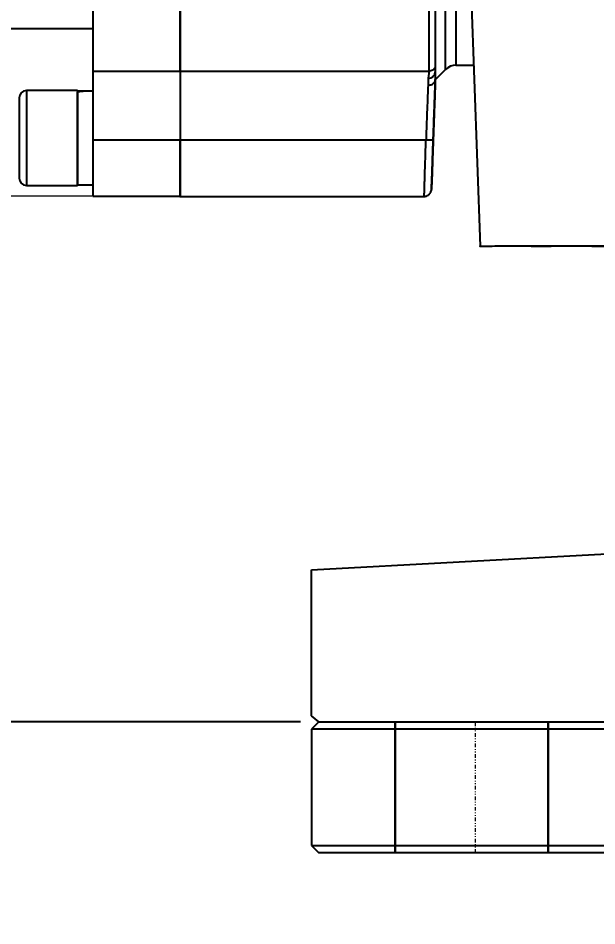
# Model space of a CAD drawing. Header units: millimetres. Extents: x 1890 to 4327, y 775 to 2498.
# Drawn here: x 3517.3 to 3596.7, y 2013.9 to 2138.4 of the extents above; entities that cross this region are included whole.
import ezdxf

# ---------------------------------------------------------------- set-up
doc = ezdxf.new("R2010")
doc.units = ezdxf.units.MM
doc.linetypes.add('DIVIDE', pattern=[1.25, 0.5, -0.25, 0, -0.25, 0, -0.25])
doc.layers.add('5剖面线层', color=2, linetype='Continuous')
doc.layers.add('AM_5', color=3, linetype='Continuous', lineweight=25)
doc.styles.add('SLDTEXTSTYLE1', font='txt.shx', dxfattribs={"width": 0.7, "bigfont": 'gbcbig.shx'})
doc.styles.get("Standard").update_dxf_attribs({"font": 'arial.ttf'})
doc.styles.add('TH_GBDIM', font='simplex.shx', dxfattribs={"width": 0.707, "bigfont": 'hzfs.shx'})
doc.dimstyles.new('ISO-25$0', dxfattribs={"dimtxt": 2.5, "dimasz": 2.5, "dimexe": 1.25, "dimexo": 0.625, "dimtad": 1, "dimtxsty": 'Standard', "dimcen": 2.5, "dimdle": 5, "dimadec": 0, "dimazin": 0, "dimtfac": 1, "dimtmove": 0, "dimatfit": 3, "dimfxl": 0, "dimarcsym": 0})
doc.dimstyles.new('SLDDIMSTYLE12$0', dxfattribs={"dimtxt": 12, "dimasz": 10, "dimexe": 0, "dimexo": 0.0625, "dimgap": 0.875, "dimtad": 1, "dimdec": 1, "dimlfac": 1.8, "dimrnd": 1e-09, "dimzin": 12, "dimdsep": 46, "dimtxsty": 'SLDTEXTSTYLE1', "dimcen": 0.09, "dimdle": 8.16, "dimclrd": 3, "dimclre": 3, "dimadec": 0, "dimazin": 3, "dimtfac": 1, "dimtdec": 1, "dimtofl": 0, "dimtmove": 0, "dimatfit": 3, "dimfxl": 0, "dimfrac": 2, "dimtolj": 1, "dimlwd": 5, "dimlwe": 5, "dimarcsym": 0})

# ---------------------------------------------------------------- blocks, each defined once
blk = doc.blocks.new('*D57')
at = {"color": 1, "linetype": 'Continuous', "transparency": 16777216}
for p, q in [((3556.01, 2041.88), (3482.53, 2041.88)), ((3492.53, 1610.38), (3492.53, 2029.38)), ((3660, 1597.88), (3482.53, 1597.88))]:
    blk.add_line(p, q, dxfattribs=at)
at = {"color": 1, "linetype": 'ByBlock', "transparency": 16777216}
for points in [[(3490.45, 2029.38), (3494.62, 2029.38), (3492.53, 2041.88)], [(3490.45, 1610.38), (3494.62, 1610.38), (3492.53, 1597.88)]]:
    blk.add_solid(points, dxfattribs=at)
at = {"layer": 'Defpoints', "color": 0, "linetype": 'ByBlock', "transparency": 16777216}
for p in [(3492.53, 2041.88), (3558.51, 2041.88), (3662.5, 1597.88)]:
    blk.add_point(p, dxfattribs=at)
at = {"color": 1, "linetype": 'ByBlock', "lineweight": 5, "transparency": 16777216, "insert": (3480.03, 1819.64), "char_height": 15, "attachment_point": 5, "rotation": 90, "style": 'TH_GBDIM'}
blk.add_mtext('444', dxfattribs=at)
blk = doc.blocks.new('*D58')
at = {"layer": 'AM_5', "color": 3, "lineweight": 5, "transparency": 16777216}
blk.add_line((3527.45, 2299.96), (3358.24, 2299.96), dxfattribs=at)
at = {"layer": 'AM_5', "color": 3, "linetype": 'Continuous', "lineweight": 5, "transparency": 16777216}
for p, q in [((3358.24, 2289.96), (3358.24, 2123.96)), ((3527.45, 2113.96), (3358.24, 2113.96))]:
    blk.add_line(p, q, dxfattribs=at)
at = {"layer": 'AM_5', "color": 3, "transparency": 16777216}
for points in [[(3356.57, 2289.96), (3359.91, 2289.96), (3358.24, 2299.96)], [(3356.57, 2123.96), (3359.91, 2123.96), (3358.24, 2113.96)]]:
    blk.add_solid(points, dxfattribs=at)
at = {"layer": 'Defpoints', "color": 0, "transparency": 16777216}
for p in [(3527.51, 2299.96), (3358.24, 2113.96), (3527.51, 2113.96)]:
    blk.add_point(p, dxfattribs=at)
at = {"layer": 'AM_5', "color": 0, "transparency": 16777216, "insert": (3351.36, 2206.96), "char_height": 12, "attachment_point": 5, "rotation": 90, "style": 'SLDTEXTSTYLE1'}
blk.add_mtext('\\A1;186', dxfattribs=at)

msp = doc.modelspace()

# ---------------------------------------------------------------- linework, layer by layer
at = {"color": 7, "linetype": 'Continuous', "lineweight": 25}
for p, q in [((3577.955, 2184.168), (3580.645, 2107.119)), ((3386.513, 2136.957), (3527.513, 2136.956)), ((3577.342, 2131.936), (3579.778, 2131.936)), ((3527.513, 2131.112), (3539.513, 2131.112)), ((3527.513, 2131.112), (3527.513, 2121.676)), ((3539.513, 2131.126), (3573.647, 2131.126)), ((3539.513, 2131.112), (3539.513, 2121.676)), ((3573.647, 2131.126), (3573.513, 2130.155)), ((3574.437, 2130.699), (3574.513, 2131.036)), ((3574.444, 2130.715), (3574.514, 2131.112)), ((3574.513, 2131.615), (3574.513, 2131.036)), ((3574.513, 2129.936), (3575.928, 2131.35)), ((3574.513, 2131.036), (3574.513, 2129.967)), ((3573.513, 2130.155), (3573.513, 2129.193)), ((3574.513, 2129.967), (3574.513, 2129.936)), ((3574.513, 2129.936), (3574.513, 2129.909)), ((3525.413, 2128.456), (3518.413, 2128.456)), ((3518.413, 2128.456), (3518.413, 2115.456)), ((3525.413, 2128.456), (3525.413, 2115.456)), ((3525.413, 2115.518), (3525.413, 2128.281)), ((3539.513, 2121.676), (3527.513, 2121.676)), ((3527.513, 2121.676), (3527.513, 2113.956)), ((3539.513, 2113.956), (3539.513, 2121.676)), ((3573.225, 2121.673), (3539.513, 2121.673)), ((3525.413, 2115.516), (3527.513, 2115.516)), ((3518.413, 2115.456), (3525.413, 2115.456)), ((3527.513, 2113.956), (3539.513, 2113.956)), ((3539.513, 2113.936), (3572.991, 2113.936)), ((3558.513, 2041.878), (3557.513, 2040.878)), ((3557.513, 2040.878), (3557.513, 2024.878)), ((3767.513, 2040.878), (3557.513, 2040.878)), ((3558.513, 2041.878), (3766.513, 2041.878)), ((3557.513, 2024.878), (3558.513, 2023.878)), ((3557.513, 2024.878), (3767.513, 2024.878)), ((3766.513, 2023.878), (3558.513, 2023.878))]:
    msp.add_line(p, q, dxfattribs=at)
at = {"linetype": 'ByBlock'}
for p, q in [((3557.516, 2062.717), (3598.042, 2064.889)), ((3557.516, 2042.688), (3557.516, 2062.717)), ((3558.513, 2041.878), (3557.516, 2042.688))]:
    msp.add_line(p, q, dxfattribs=at)
at = {"lineweight": 30}
for p, q in [((3569.013, 2023.878), (3569.013, 2041.878)), ((3590.013, 2023.878), (3590.013, 2041.878))]:
    msp.add_line(p, q, dxfattribs=at)
at = {"color": 7, "linetype": 'Continuous', "lineweight": 25, "flags": 128}
for points in [[(3527.514, 2191.023), (3527.514, 2185.904), (3527.514, 2180.881), (3527.514, 2175.98), (3527.514, 2171.222), (3527.514, 2166.629), (3527.513, 2162.223), (3527.513, 2158.024), (3527.513, 2154.051), (3527.513, 2150.323), (3527.513, 2146.857), (3527.513, 2143.67), (3527.513, 2140.775), (3527.513, 2138.186), (3527.513, 2135.916), (3527.513, 2133.974), (3527.513, 2132.37), (3527.513, 2131.112)], [(3539.513, 2131.112), (3539.513, 2132.37), (3539.513, 2133.974), (3539.513, 2135.916), (3539.513, 2138.186), (3539.513, 2140.775), (3539.513, 2143.67), (3539.513, 2146.857), (3539.513, 2150.323), (3539.513, 2154.051), (3539.513, 2158.024), (3539.513, 2162.223), (3539.514, 2166.629), (3539.514, 2171.222), (3539.514, 2175.98), (3539.514, 2180.881), (3539.514, 2185.904), (3539.514, 2191.023)], [(3573.647, 2131.126), (3573.647, 2132.395), (3573.647, 2134.01), (3573.647, 2135.962), (3573.647, 2138.243), (3573.647, 2140.841), (3573.647, 2143.745), (3573.647, 2146.942), (3573.647, 2150.416), (3573.647, 2154.152), (3573.647, 2158.132), (3573.647, 2162.338), (3573.647, 2166.75), (3573.648, 2171.349), (3573.648, 2176.112), (3573.648, 2181.017), (3573.648, 2186.043), (3573.648, 2191.165)], [(3574.514, 2191.267), (3574.514, 2186.178), (3574.514, 2181.185), (3574.514, 2176.311), (3574.514, 2171.578), (3574.514, 2167.01), (3574.513, 2162.626), (3574.513, 2158.447), (3574.513, 2154.493), (3574.513, 2150.781), (3574.513, 2147.329), (3574.513, 2144.153), (3574.513, 2141.267), (3574.513, 2138.686), (3574.513, 2136.42), (3574.513, 2134.48), (3574.513, 2132.876), (3574.513, 2131.615)], [(3575.928, 2131.35), (3575.928, 2131.35), (3575.928, 2131.529), (3575.928, 2132.059), (3575.928, 2132.937), (3575.928, 2134.16), (3575.928, 2135.721), (3575.928, 2137.613), (3575.928, 2139.829), (3575.928, 2142.356), (3575.928, 2145.184), (3575.928, 2148.299), (3575.928, 2151.687), (3575.928, 2155.333), (3575.928, 2159.218), (3575.928, 2163.325), (3575.928, 2167.636), (3575.928, 2172.129), (3575.928, 2176.784), (3575.928, 2181.579), (3575.928, 2184.605)], [(3577.342, 2184.084), (3577.342, 2179.856), (3577.342, 2175.14), (3577.342, 2170.572), (3577.342, 2166.174), (3577.342, 2161.966), (3577.342, 2157.969), (3577.342, 2154.201), (3577.342, 2150.68), (3577.342, 2147.422), (3577.342, 2144.442), (3577.342, 2141.754), (3577.342, 2139.371), (3577.342, 2137.304), (3577.342, 2135.562), (3577.342, 2134.155), (3577.342, 2133.087), (3577.342, 2132.365), (3577.342, 2131.992), (3577.342, 2131.936)]]:
    msp.add_lwpolyline(points, dxfattribs=at)
at = {"color": 7, "linetype": 'Continuous', "lineweight": 25}
msp.add_circle((3662.436, 2207.547), 71.5, dxfattribs=at)
for centre, radius, start, end in [((3662.436, 2207.545), 80, 190.30617, 259.69396), ((3662.514, 2207.173), 80, 190.52799, 258.6349), ((3577.342, 2129.936), 2, 89.99969, 134.99969), ((3518.413, 2127.456), 1, 89.99969, 179.99969), ((3518.413, 2116.456), 1, 179.99969, 269.99969)]:
    msp.add_arc(centre, radius, start, end, dxfattribs=at)
for centre, start_param, end_param in [((3525.413, 2121.956), 1.4765235, 1.5707963), ((3527.513, 2121.956), 1.5707963, 1.760193)]:
    msp.add_ellipse(centre, major_axis=(11.154, 0), ratio=0.5773503, start_param=start_param, end_param=end_param, dxfattribs=at)
for points, knots in [([(3584.711, 2193.413), (3585.237, 2190.917), (3586.3, 2185.88), (3588.838, 2178.503), (3592.108, 2171.261), (3596.17, 2164.282), (3600.982, 2157.679), (3606.475, 2151.585), (3612.568, 2146.093), (3619.171, 2141.281), (3626.15, 2137.218), (3633.392, 2133.949), (3640.769, 2131.41), (3645.807, 2130.348), (3648.303, 2129.822)], [0, 0, 0, 0, 0.0799588, 0.1613715, 0.2441424, 0.3288926, 0.4142166, 0.5, 0.5857784, 0.6711024, 0.7558576, 0.8386237, 0.9200388, 1, 1, 1, 1]), ([(3573.513, 2129.193), (3573.611, 2129.198), (3573.788, 2129.208), (3574.024, 2129.29), (3574.254, 2129.425), (3574.42, 2129.612), (3574.501, 2129.81), (3574.51, 2129.92), (3574.513, 2129.967)], [0, 0, 0, 0, 0.1874448, 0.3409821, 0.4929365, 0.7407612, 0.8890397, 1, 1, 1, 1]), ([(3574.224, 2121.671), (3574.253, 2122.49), (3574.309, 2124.095), (3574.387, 2126.342), (3574.458, 2128.362), (3574.495, 2129.43), (3574.514, 2129.967)], [0, 0, 0, 0, 0.2568471, 0.5031719, 0.7503964, 1, 1, 1, 1]), ([(3574.513, 2129.909), (3574.495, 2129.395), (3574.459, 2128.37), (3574.391, 2126.411), (3574.312, 2124.154), (3574.254, 2122.5), (3574.224, 2121.641)], [0, 0, 0, 0, 0.2403635, 0.4802116, 0.7299606, 1, 1, 1, 1]), ([(3573.513, 2129.193), (3573.496, 2128.731), (3573.458, 2127.764), (3573.391, 2125.999), (3573.312, 2123.945), (3573.256, 2122.498), (3573.225, 2121.673)], [0, 0, 0, 0, 0.2388489, 0.4999327, 0.7148242, 1, 1, 1, 1]), ([(3517.413, 2127.456), (3517.413, 2127.383), (3517.413, 2127.27), (3517.413, 2126.584), (3517.413, 2125.874), (3517.413, 2124.993), (3517.413, 2123.712), (3517.413, 2122.648), (3517.413, 2121.956)], [0, 0, 0, 0, 0.2394568, 0.3683607, 0.5, 0.6316393, 0.7605432, 1, 1, 1, 1]), ([(3517.413, 2121.956), (3517.413, 2121.264), (3517.413, 2120.2), (3517.413, 2118.92), (3517.413, 2118.038), (3517.413, 2117.329), (3517.413, 2116.643), (3517.413, 2116.53), (3517.413, 2116.456)], [0, 0, 0, 0, 0.2394568, 0.3683607, 0.5, 0.6316393, 0.7605432, 1, 1, 1, 1]), ([(3539.513, 2121.673), (3539.513, 2120.656), (3539.513, 2118.621), (3539.513, 2116.027), (3539.513, 2114.43), (3539.513, 2113.744), (3539.513, 2113.938), (3539.513, 2113.94)], [0, 0, 0, 0, 0.24965667, 0.49931334, 0.74897002, 0.99862669, 1, 1, 1, 1]), ([(3572.991, 2113.982), (3572.99, 2113.971), (3572.989, 2113.929), (3573, 2114.323), (3573.033, 2115.371), (3573.086, 2117.149), (3573.153, 2119.314), (3573.199, 2120.815), (3573.225, 2121.673)], [0, 0, 0, 0, 0.0507582, 0.1966055, 0.4050787, 0.6314078, 0.7892811, 1, 1, 1, 1]), ([(3574.224, 2121.671), (3574.211, 2121.667), (3574.19, 2121.662), (3574.065, 2121.658), (3573.936, 2121.658), (3573.776, 2121.659), (3573.544, 2121.663), (3573.35, 2121.669), (3573.225, 2121.673)], [0, 0, 0, 0, 0.2394737, 0.3683715, 0.5, 0.6316285, 0.7605263, 1, 1, 1, 1]), ([(3574.224, 2121.641), (3574.193, 2120.749), (3574.131, 2118.965), (3574.052, 2116.728), (3574, 2115.241), (3573.982, 2114.727), (3574, 2115.259), (3574.053, 2116.757), (3574.131, 2118.999), (3574.193, 2120.78), (3574.224, 2121.671)], [0, 0, 0, 0, 0.12511321, 0.25020382, 0.37530181, 0.50039159, 0.6254154, 0.75032601, 0.87515536, 1, 1, 1, 1]), ([(3574.06, 2116.946), (3574.06, 2116.953), (3574.078, 2117.455), (3574.136, 2119.12), (3574.195, 2120.821), (3574.224, 2121.641)], [0, 0, 0, 0, 0.0074222, 0.5212583, 1, 1, 1, 1]), ([(3572.947, 2113.937), (3573.022, 2113.94), (3573.168, 2113.944), (3573.392, 2114.027), (3573.571, 2114.142), (3573.694, 2114.255), (3573.771, 2114.342), (3573.835, 2114.429), (3573.885, 2114.513), (3574.014, 2114.781), (3573.966, 2114.897), (3574.015, 2115.432), (3574.044, 2116.4), (3574.06, 2116.946)], [0, 0, 0, 0, 0.0475591, 0.0923752, 0.1307592, 0.147079, 0.161791, 0.1758924, 0.1909925, 0.2088499, 0.3792668, 0.6505862, 1, 1, 1, 1]), ([(3580.645, 2107.119), (3580.645, 2107.119), (3580.534, 2107.121), (3580.918, 2107.127), (3581.841, 2107.134), (3583.471, 2107.142), (3585.652, 2107.148), (3588.344, 2107.154), (3591.453, 2107.158), (3594.884, 2107.161), (3598.529, 2107.163), (3602.272, 2107.164), (3605.994, 2107.163), (3609.58, 2107.16), (3612.915, 2107.157), (3615.898, 2107.152), (3618.418, 2107.146), (3620.456, 2107.139), (3621.305, 2107.134), (3621.73, 2107.132)], [0, 0, 0, 0, 0.00002617, 0.06252453, 0.1250229, 0.18752126, 0.25001962, 0.31251799, 0.37501635, 0.43751472, 0.50001308, 0.56251145, 0.62500981, 0.68750818, 0.75000654, 0.81250491, 0.87500327, 0.93750164, 1, 1, 1, 1])]:
    msp.add_open_spline(points, degree=3, knots=knots, dxfattribs=at)
for points in [[(3539.514, 2191.162), (3539.514, 2188.738), (3539.514, 2183.891), (3539.514, 2176.873), (3539.514, 2170.123), (3539.513, 2163.718), (3539.513, 2157.714), (3539.513, 2152.167), (3539.513, 2147.128), (3539.513, 2142.645), (3539.513, 2138.755), (3539.513, 2135.512), (3539.513, 2132.881), (3539.513, 2131.711), (3539.513, 2131.126)], [(3539.513, 2131.126), (3539.513, 2130.791), (3539.513, 2130.122), (3539.513, 2127.871), (3539.513, 2124.985), (3539.513, 2122.777), (3539.513, 2121.673)], [(3573.513, 2130.155), (3573.644, 2130.169), (3573.904, 2130.195), (3574.245, 2130.396), (3574.373, 2130.598), (3574.437, 2130.699)], [(3574.513, 2131.615), (3574.464, 2131.544), (3574.365, 2131.403), (3574.152, 2131.248), (3573.909, 2131.145), (3573.735, 2131.132), (3573.647, 2131.126)], [(3587.645, 2107.119), (3587.697, 2107.121), (3587.801, 2107.125), (3588.634, 2107.13), (3589.927, 2107.135), (3591.682, 2107.14), (3593.817, 2107.144), (3596.253, 2107.146), (3598.896, 2107.148), (3601.645, 2107.149), (3604.394, 2107.148), (3607.037, 2107.146), (3609.473, 2107.144), (3611.608, 2107.14), (3613.362, 2107.135), (3614.656, 2107.13), (3615.489, 2107.124), (3615.593, 2107.121), (3615.645, 2107.119)], [(3615.645, 2107.119), (3615.593, 2107.117), (3615.489, 2107.113), (3614.656, 2107.107), (3613.362, 2107.102), (3611.608, 2107.097), (3609.473, 2107.094), (3607.037, 2107.091), (3604.394, 2107.089), (3601.645, 2107.089), (3598.896, 2107.089), (3596.253, 2107.091), (3593.817, 2107.094), (3591.682, 2107.097), (3589.927, 2107.102), (3588.634, 2107.107), (3587.801, 2107.113), (3587.697, 2107.117), (3587.645, 2107.119)]]:
    msp.add_open_spline(points, degree=3, dxfattribs=at)
at = {"layer": '5剖面线层', "color": 1, "linetype": 'DIVIDE', "lineweight": 15}
msp.add_line((3580.013, 2023.878), (3580.013, 2041.878), dxfattribs=at)

# ---------------------------------------------------------------- dimensions: what is measured, and where the dimension line sits
at = {"color": 0, "linetype": 'ByBlock', "lineweight": 5}
dim = msp.add_linear_dim(base=(3492.533, 2041.878), p1=(3662.5, 1597.878), p2=(3558.513, 2041.878), angle=90, dimstyle='ISO-25$0', override={"dimscale": 5, "dimtxt": 3, "dimexe": 2, "dimexo": 0.5, "dimgap": 1, "dimdec": 1, "dimtxsty": 'TH_GBDIM', "dimcen": 2, "dimclrd": 1, "dimclre": 1, "dimclrt": 1, "dimtdec": 1, "dimatfit": 0, "dimlwd": 65535, "dimlwe": 65535}, dxfattribs=at)
dim.commit()
dim.dimension.update_dxf_attribs({"geometry": '*D57', "text_midpoint": (3492.533, 1819.644), "dimtype": 160})
at = {"layer": 'AM_5'}
dim = msp.add_linear_dim(base=(3358.239, 2113.956), p1=(3527.514, 2299.956), p2=(3527.513, 2113.956), angle=90, dimstyle='SLDDIMSTYLE12$0', override={"dimlfac": 1, "dimpost": ''}, dxfattribs=at)
dim.commit()
dim.dimension.update_dxf_attribs({"geometry": '*D58', "text_midpoint": (3351.364, 2206.956)})

doc.saveas('drawing.dxf')
